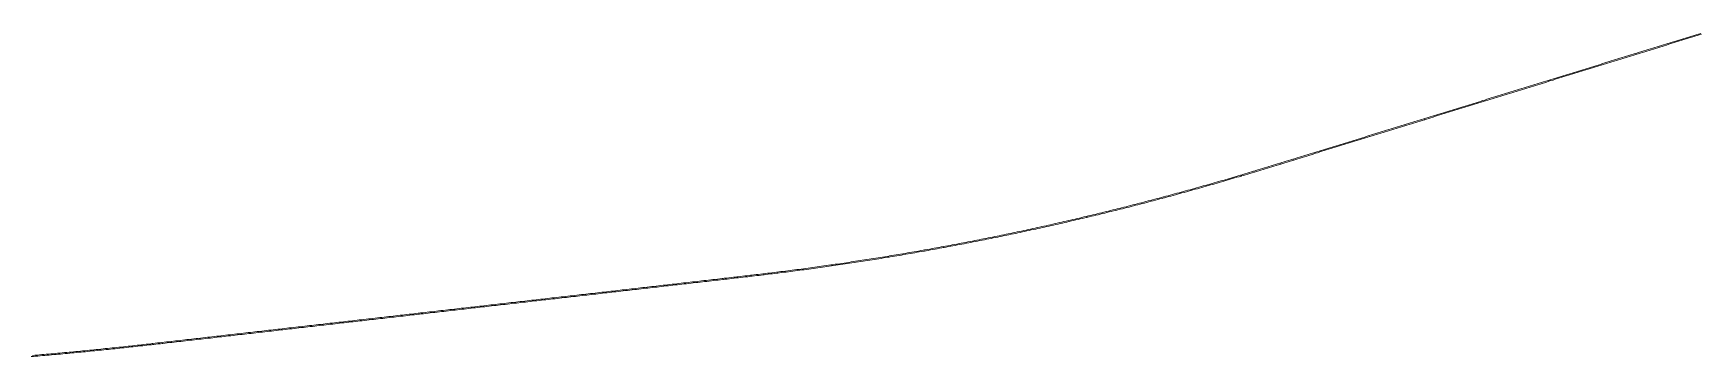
# Model space of a CAD drawing. Header units: metres. Extents: x 142705 to 201127, y 6511363 to 6533832.
# Drawn here: x 157310 to 164613, y 6515758 to 6517172 of the extents above; entities that cross this region are included whole.
import ezdxf

# ---------------------------------------------------------------- set-up
doc = ezdxf.new("R2010")
doc.units = ezdxf.units.M
doc.header["$MEASUREMENT"] = 0

msp = doc.modelspace()

# ---------------------------------------------------------------- linework, layer by layer
at = {"color": 7, "linetype": 'Continuous', "lineweight": 0}
for points in [[(164620.6, 6517167.9, 27.3), (164611.1, 6517165, 27.3), (164601.5, 6517162, 27.2), (164592, 6517159.1, 27.2), (164582.4, 6517156.1, 27.2), (164572.9, 6517153.2, 27.1), (164563.3, 6517150.2, 27.1), (164553.7, 6517147.3, 27), (164544.2, 6517144.4, 27), (164534.6, 6517141.4, 27), (164525.1, 6517138.5, 26.9), (164515.5, 6517135.5, 26.9), (164506, 6517132.6, 26.9), (164496.4, 6517129.6, 26.9), (164486.8, 6517126.7, 26.9), (164477.3, 6517123.8, 26.9), (164467.7, 6517120.8, 26.8), (164458.2, 6517117.9, 26.8), (164448.6, 6517114.9, 26.8), (164439.1, 6517112, 26.8), (164438.7, 6517111.9, 26.8), (164429.5, 6517109, 26.8), (164419.9, 6517106.1, 26.8), (164410.4, 6517103.1, 26.8), (164400.8, 6517100.2, 26.9), (164391.3, 6517097.3, 26.9), (164381.7, 6517094.3, 26.9), (164372.2, 6517091.4, 26.9), (164362.6, 6517088.4, 26.9), (164353, 6517085.5, 26.9), (164343.5, 6517082.5, 27), (164338.4, 6517081, 27), (164333.9, 6517079.6, 27), (164324.4, 6517076.7, 27), (164314.8, 6517073.7, 27.1), (164305.3, 6517070.8, 27.1), (164295.7, 6517067.8, 27.1), (164286.1, 6517064.9, 27.2), (164276.6, 6517061.9, 27.2), (164267, 6517059, 27.2), (164257.5, 6517056, 27.2), (164247.9, 6517053.1, 27.3), (164238.4, 6517050.2, 27.3), (164228.8, 6517047.2, 27.3), (164219.2, 6517044.3, 27.4), (164209.7, 6517041.3, 27.4), (164200.1, 6517038.4, 27.4), (164190.6, 6517035.4, 27.5), (164181, 6517032.5, 27.5), (164171.5, 6517029.6, 27.5), (164161.9, 6517026.6, 27.5), (164152.3, 6517023.7, 27.6), (164142.8, 6517020.7, 27.6), (164133.2, 6517017.8, 27.6), (164123.7, 6517014.8, 27.7), (164114.1, 6517011.9, 27.7), (164104.6, 6517009, 27.7), (164095, 6517006, 27.8), (164085.4, 6517003.1, 27.8), (164075.9, 6517000.1, 27.8), (164066.3, 6516997.2, 27.8), (164056.8, 6516994.2, 27.9), (164047.2, 6516991.3, 27.9), (164037.7, 6516988.3, 27.9), (164028.1, 6516985.4, 28), (164018.5, 6516982.5, 28), (164009, 6516979.5, 28), (163999.4, 6516976.6, 28.1), (163989.9, 6516973.6, 28.1), (163980.3, 6516970.7, 28.1), (163970.8, 6516967.7, 28.1), (163961.2, 6516964.8, 28.2), (163951.7, 6516961.9, 28.2), (163942.1, 6516958.9, 28.2), (163932.5, 6516956, 28.3), (163923, 6516953, 28.3), (163913.4, 6516950.1, 28.3), (163903.9, 6516947.1, 28.4), (163894.3, 6516944.2, 28.4), (163884.8, 6516941.2, 28.4), (163875.2, 6516938.3, 28.4), (163865.6, 6516935.4, 28.5), (163856.1, 6516932.4, 28.5), (163846.5, 6516929.5, 28.5), (163837, 6516926.5, 28.6), (163827.4, 6516923.6, 28.6), (163817.9, 6516920.6, 28.6), (163808.3, 6516917.7, 28.7), (163798.7, 6516914.8, 28.7), (163789.2, 6516911.8, 28.7), (163779.6, 6516908.9, 28.7), (163770.1, 6516905.9, 28.8), (163760.5, 6516903, 28.8), (163751, 6516900, 28.8), (163741.4, 6516897.1, 28.9), (163731.8, 6516894.2, 28.9), (163722.3, 6516891.2, 28.9), (163712.7, 6516888.3, 29), (163703.2, 6516885.3, 29), (163693.6, 6516882.4, 29), (163684.1, 6516879.4, 29), (163674.5, 6516876.5, 29.1), (163664.9, 6516873.5, 29.1), (163655.4, 6516870.6, 29.1), (163645.8, 6516867.7, 29.2), (163636.3, 6516864.7, 29.2), (163626.7, 6516861.8, 29.2), (163617.2, 6516858.8, 29.3), (163607.6, 6516855.9, 29.3), (163598, 6516852.9, 29.3), (163588.5, 6516850, 29.3), (163578.9, 6516847.1, 29.4), (163569.4, 6516844.1, 29.4), (163559.8, 6516841.2, 29.4), (163550.3, 6516838.2, 29.5), (163540.7, 6516835.3, 29.5), (163531.1, 6516832.3, 29.5), (163521.6, 6516829.4, 29.6), (163512, 6516826.4, 29.6), (163502.5, 6516823.5, 29.6), (163492.9, 6516820.6, 29.6), (163483.4, 6516817.6, 29.7), (163473.8, 6516814.7, 29.7), (163464.2, 6516811.7, 29.7), (163454.7, 6516808.8, 29.8), (163445.1, 6516805.8, 29.8), (163435.6, 6516802.9, 29.8), (163426, 6516800, 29.9), (163416.5, 6516797, 29.9), (163408, 6516794.4, 29.9), (163406.9, 6516794.1, 29.9), (163397.3, 6516791.1, 29.9), (163387.8, 6516788.2, 30), (163378.2, 6516785.2, 30), (163368.7, 6516782.3, 30.1), (163359.1, 6516779.4, 30.1), (163349.6, 6516776.4, 30.2), (163340, 6516773.5, 30.2), (163330.4, 6516770.5, 30.3), (163320.9, 6516767.6, 30.3), (163319.2, 6516767.1, 30.3), (163311.3, 6516764.6, 30.4), (163301.8, 6516761.7, 30.4), (163292.2, 6516758.7, 30.5), (163282.7, 6516755.8, 30.6), (163273.1, 6516752.9, 30.7), (163263.5, 6516749.9, 30.7), (163254, 6516747, 30.8), (163244.4, 6516744, 30.9), (163234.9, 6516741.1, 31), (163225.3, 6516738.1, 31.1), (163215.8, 6516735.2, 31.2), (163206.2, 6516732.3, 31.3), (163196.7, 6516729.3, 31.4), (163187.1, 6516726.4, 31.5), (163177.5, 6516723.4, 31.6), (163168, 6516720.5, 31.7), (163166.6, 6516720.1, 31.7), (163158.4, 6516717.5, 31.8), (163148.9, 6516714.6, 31.9), (163139.3, 6516711.6, 32), (163129.8, 6516708.7, 32.1), (163120.2, 6516705.8, 32.2), (163110.6, 6516702.8, 32.3), (163101.1, 6516699.9, 32.5), (163091.5, 6516696.9, 32.6), (163082, 6516694, 32.7), (163072.4, 6516691, 32.8), (163062.9, 6516688.1, 32.9), (163053.3, 6516685.2, 33), (163043.7, 6516682.2, 33.1), (163034.2, 6516679.3, 33.2), (163024.6, 6516676.3, 33.4), (163015.1, 6516673.4, 33.5), (163005.5, 6516670.4, 33.6), (162996, 6516667.5, 33.7), (162986.4, 6516664.6, 33.8), (162976.8, 6516661.6, 33.9), (162967.3, 6516658.7, 34), (162957.7, 6516655.7, 34.1), (162948.2, 6516652.8, 34.2), (162938.6, 6516649.8, 34.4), (162929.1, 6516646.9, 34.5), (162919.5, 6516643.9, 34.6), (162909.9, 6516641, 34.7), (162900.4, 6516638.1, 34.8), (162890.8, 6516635.1, 34.9), (162881.3, 6516632.2, 35), (162871.7, 6516629.2, 35.1), (162862.2, 6516626.3, 35.2), (162852.6, 6516623.3, 35.4), (162843, 6516620.4, 35.5), (162834.2, 6516617.7, 35.6), (162833.5, 6516617.5, 35.6), (162823.9, 6516614.5, 35.7), (162814.4, 6516611.6, 35.8), (162804.8, 6516608.6, 35.9), (162795.3, 6516605.7, 36), (162785.7, 6516602.7, 36.1), (162776.9, 6516600, 36.2), (162776.1, 6516599.8, 36.3), (162766.6, 6516596.9, 36.4), (162757, 6516593.9, 36.5), (162747.5, 6516591, 36.6), (162737.9, 6516588.1, 36.7), (162728.3, 6516585.1, 36.8), (162719.5, 6516582.5, 36.9), (162718.8, 6516582.2, 36.9), (162709.2, 6516579.3, 37), (162699.6, 6516576.4, 37.1), (162690.1, 6516573.5, 37.3), (162680.5, 6516570.6, 37.4), (162670.9, 6516567.7, 37.5), (162662.1, 6516565, 37.6), (162661.4, 6516564.8, 37.6), (162651.8, 6516561.9, 37.7), (162642.2, 6516559, 37.8), (162632.6, 6516556.1, 37.9), (162623.1, 6516553.3, 38), (162613.5, 6516550.4, 38.1), (162604.6, 6516547.8, 38.3), (162603.9, 6516547.5, 38.3), (162594.3, 6516544.7, 38.4), (162584.7, 6516541.9, 38.5), (162575.1, 6516539, 38.6), (162565.5, 6516536.2, 38.7), (162555.9, 6516533.4, 38.8), (162546.3, 6516530.6, 38.9), (162536.7, 6516527.8, 39), (162527.1, 6516525, 39.2), (162517.5, 6516522.2, 39.3), (162507.9, 6516519.4, 39.4), (162498.3, 6516516.7, 39.5), (162488.7, 6516513.9, 39.6), (162479.1, 6516511.1, 39.7), (162469.5, 6516508.4, 39.8), (162459.9, 6516505.6, 39.9), (162450.2, 6516502.9, 40), (162440.6, 6516500.2, 40.2), (162431, 6516497.5, 40.3), (162421.4, 6516494.8, 40.4), (162411.7, 6516492.1, 40.5), (162402.1, 6516489.4, 40.6), (162392.5, 6516486.7, 40.7), (162382.9, 6516484, 40.8), (162373.2, 6516481.3, 40.9), (162363.6, 6516478.7, 41), (162353.9, 6516476, 41.2), (162344.3, 6516473.4, 41.3), (162334.6, 6516470.7, 41.4), (162325, 6516468.1, 41.5), (162315.3, 6516465.5, 41.6), (162305.7, 6516462.9, 41.7), (162296, 6516460.2, 41.8), (162286.4, 6516457.6, 41.9), (162276.7, 6516455.1, 42), (162267.1, 6516452.5, 42.2), (162264.5, 6516451.8, 42.2), (162257.4, 6516449.9, 42.3), (162247.7, 6516447.3, 42.4), (162238.1, 6516444.8, 42.5), (162228.4, 6516442.2, 42.6), (162218.7, 6516439.7, 42.7), (162209.1, 6516437.1, 42.8), (162199.4, 6516434.6, 42.9), (162189.7, 6516432.1, 43), (162180, 6516429.5, 43), (162170.4, 6516427, 43.1), (162160.7, 6516424.5, 43.2), (162151, 6516422, 43.3), (162141.3, 6516419.6, 43.3), (162131.6, 6516417.1, 43.4), (162121.9, 6516414.6, 43.5), (162112.2, 6516412.1, 43.5), (162102.5, 6516409.7, 43.6), (162092.8, 6516407.2, 43.7), (162083.1, 6516404.8, 43.7), (162073.4, 6516402.4, 43.8), (162063.7, 6516400, 43.8), (162054, 6516397.5, 43.9), (162044.3, 6516395.1, 43.9), (162034.6, 6516392.7, 43.9), (162024.9, 6516390.3, 44), (162015.2, 6516388, 44), (162005.5, 6516385.6, 44), (161995.8, 6516383.2, 44), (161986.1, 6516380.9, 44.1), (161976.3, 6516378.5, 44.1), (161966.6, 6516376.2, 44.1), (161956.9, 6516373.8, 44.1), (161947.2, 6516371.5, 44.1), (161937.4, 6516369.2, 44.1), (161929.4, 6516367.3, 44.1), (161927.7, 6516366.8, 44.1), (161918, 6516364.5, 44.1), (161908.3, 6516362.2, 44.1), (161898.5, 6516360, 44.1), (161888.8, 6516357.7, 44.1), (161879, 6516355.4, 44.1), (161869.3, 6516353.1, 44.1), (161859.6, 6516350.9, 44), (161849.8, 6516348.6, 44), (161848.3, 6516348.3, 44), (161840.1, 6516346.4, 44), (161830.3, 6516344.1, 44), (161820.6, 6516341.9, 43.9), (161810.8, 6516339.7, 43.9), (161801.1, 6516337.5, 43.9), (161791.3, 6516335.3, 43.8), (161781.6, 6516333.1, 43.8), (161771.8, 6516330.9, 43.8), (161762.1, 6516328.7, 43.8), (161752.3, 6516326.5, 43.7), (161742.5, 6516324.4, 43.7), (161732.8, 6516322.2, 43.7), (161723, 6516320, 43.7), (161713.2, 6516317.9, 43.6), (161703.5, 6516315.8, 43.6), (161693.7, 6516313.6, 43.6), (161683.9, 6516311.5, 43.6), (161674.1, 6516309.4, 43.5), (161664.4, 6516307.3, 43.5), (161654.6, 6516305.2, 43.5), (161644.8, 6516303.1, 43.4), (161635, 6516301, 43.4), (161625.2, 6516299, 43.4), (161615.5, 6516296.9, 43.4), (161605.7, 6516294.9, 43.3), (161595.9, 6516292.8, 43.3), (161586.1, 6516290.8, 43.3), (161576.3, 6516288.7, 43.3), (161566.5, 6516286.7, 43.2), (161556.7, 6516284.7, 43.2), (161546.9, 6516282.7, 43.2), (161537.1, 6516280.7, 43.1), (161527.3, 6516278.7, 43.1), (161517.5, 6516276.7, 43.1), (161507.7, 6516274.7, 43.1), (161497.9, 6516272.7, 43), (161488.1, 6516270.8, 43), (161478.3, 6516268.8, 43), (161468.5, 6516266.9, 43), (161458.7, 6516264.9, 42.9), (161448.9, 6516263, 42.9), (161439.1, 6516261.1, 42.9), (161429.2, 6516259.2, 42.9), (161419.4, 6516257.3, 42.8), (161409.6, 6516255.4, 42.8), (161399.8, 6516253.5, 42.8), (161390, 6516251.6, 42.7), (161380.2, 6516249.7, 42.7), (161370.3, 6516247.8, 42.7), (161360.5, 6516246, 42.7), (161350.7, 6516244.1, 42.6), (161340.8, 6516242.3, 42.6), (161331, 6516240.4, 42.6), (161321.2, 6516238.6, 42.6), (161311.4, 6516236.8, 42.5), (161301.5, 6516235, 42.5), (161298.2, 6516234.4, 42.5), (161291.7, 6516233.2, 42.5), (161281.8, 6516231.4, 42.5), (161272, 6516229.6, 42.4), (161262.2, 6516227.8, 42.4), (161252.3, 6516226, 42.4), (161242.5, 6516224.3, 42.4), (161232.6, 6516222.5, 42.4), (161222.8, 6516220.8, 42.4), (161216.3, 6516219.6, 42.4), (161212.9, 6516219, 42.4), (161203.1, 6516217.3, 42.4), (161193.2, 6516215.5, 42.4), (161183.4, 6516213.8, 42.4), (161173.5, 6516212.1, 42.4), (161163.7, 6516210.4, 42.4), (161153.8, 6516208.7, 42.4), (161144, 6516207, 42.5), (161134.1, 6516205.4, 42.5), (161124.3, 6516203.7, 42.5), (161114.4, 6516202, 42.6), (161104.5, 6516200.4, 42.6), (161094.7, 6516198.7, 42.6), (161084.8, 6516197.1, 42.7), (161074.9, 6516195.4, 42.7), (161065.1, 6516193.8, 42.8), (161060.4, 6516193.1, 42.8), (161055.2, 6516192.2, 42.8), (161045.3, 6516190.6, 42.9), (161035.5, 6516189, 42.9), (161025.6, 6516187.4, 43), (161015.7, 6516185.8, 43), (161005.8, 6516184.2, 43.1), (160996, 6516182.7, 43.1), (160986.1, 6516181.1, 43.2), (160976.2, 6516179.5, 43.2), (160966.3, 6516178, 43.3), (160956.5, 6516176.5, 43.3), (160946.6, 6516174.9, 43.4), (160936.7, 6516173.4, 43.4), (160926.8, 6516171.9, 43.5), (160916.9, 6516170.4, 43.5), (160907, 6516168.9, 43.6), (160897.1, 6516167.4, 43.6), (160887.3, 6516165.9, 43.7), (160877.4, 6516164.5, 43.7), (160867.5, 6516163, 43.8), (160857.6, 6516161.5, 43.8), (160847.7, 6516160.1, 43.9), (160837.8, 6516158.6, 43.9), (160827.9, 6516157.2, 44), (160818, 6516155.8, 44), (160808.1, 6516154.4, 44.1), (160798.2, 6516152.9, 44.1), (160788.3, 6516151.5, 44.2), (160778.4, 6516150.1, 44.2), (160768.5, 6516148.8, 44.3), (160758.6, 6516147.4, 44.3), (160748.7, 6516146, 44.4), (160738.8, 6516144.6, 44.4), (160728.9, 6516143.3, 44.5), (160719, 6516141.9, 44.5), (160709, 6516140.6, 44.6), (160699.1, 6516139.3, 44.7), (160689.2, 6516137.9, 44.7), (160679.3, 6516136.6, 44.8), (160669.4, 6516135.3, 44.8), (160659.5, 6516134, 44.9), (160649.6, 6516132.7, 44.9), (160639.6, 6516131.4, 45), (160629.7, 6516130.2, 45), (160619.8, 6516128.9, 45.1), (160609.9, 6516127.6, 45.1), (160600, 6516126.4, 45.2), (160590, 6516125.1, 45.2), (160580.1, 6516123.9, 45.3), (160572.9, 6516123, 45.3), (160570.2, 6516122.7, 45.3), (160560.3, 6516121.5, 45.4), (160550.3, 6516120.2, 45.4), (160540.4, 6516119, 45.5), (160530.5, 6516117.8, 45.5), (160520.6, 6516116.6, 45.6), (160513.3, 6516115.8, 45.6), (160510.6, 6516115.5, 45.6), (160500.7, 6516114.3, 45.7), (160490.8, 6516113.1, 45.7), (160480.8, 6516111.9, 45.8), (160470.9, 6516110.8, 45.8), (160461, 6516109.6, 45.9), (160453.7, 6516108.8, 45.9), (160451, 6516108.4, 45.9), (160441.1, 6516107.3, 46), (160431.2, 6516106.1, 46), (160421.2, 6516105, 46.1), (160411.3, 6516103.9, 46.1), (160401.4, 6516102.7, 46.2), (160394.1, 6516101.9, 46.2), (160391.4, 6516101.6, 46.2), (160381.5, 6516100.4, 46.3), (160371.6, 6516099.3, 46.3), (160361.6, 6516098.2, 46.4), (160351.7, 6516097, 46.4), (160341.8, 6516095.9, 46.5), (160334.5, 6516095.1, 46.5), (160331.8, 6516094.8, 46.5), (160321.9, 6516093.6, 46.6), (160312, 6516092.5, 46.6), (160302, 6516091.4, 46.7), (160292.1, 6516090.2, 46.7), (160282.1, 6516089.1, 46.8), (160272.2, 6516088, 46.8), (160262.3, 6516086.9, 46.9), (160252.3, 6516085.7, 46.9), (160242.4, 6516084.6, 47), (160232.5, 6516083.5, 47), (160222.5, 6516082.3, 47.1), (160212.6, 6516081.2, 47.1), (160202.7, 6516080.1, 47.2), (160192.7, 6516078.9, 47.3), (160182.8, 6516077.8, 47.3), (160172.9, 6516076.7, 47.4), (160162.9, 6516075.5, 47.4), (160153, 6516074.4, 47.5), (160143, 6516073.3, 47.5), (160133.1, 6516072.1, 47.6), (160123.2, 6516071, 47.6), (160113.2, 6516069.9, 47.7), (160103.3, 6516068.7, 47.7), (160093.4, 6516067.6, 47.8), (160083.4, 6516066.5, 47.8), (160073.5, 6516065.4, 47.9), (160063.6, 6516064.2, 47.9), (160053.6, 6516063.1, 48), (160043.7, 6516062, 48), (160033.8, 6516060.8, 48.1), (160023.8, 6516059.7, 48.1), (160013.9, 6516058.6, 48.2), (160003.9, 6516057.4, 48.2), (159994, 6516056.3, 48.3), (159984.1, 6516055.2, 48.3), (159974.1, 6516054, 48.4), (159964.2, 6516052.9, 48.4), (159954.3, 6516051.8, 48.5), (159944.3, 6516050.6, 48.5), (159934.4, 6516049.5, 48.6), (159924.5, 6516048.4, 48.6), (159914.5, 6516047.2, 48.7), (159904.6, 6516046.1, 48.7), (159894.7, 6516045, 48.8), (159884.7, 6516043.9, 48.8), (159874.8, 6516042.7, 48.9), (159864.8, 6516041.6, 48.9), (159854.9, 6516040.5, 49), (159845, 6516039.3, 49), (159835, 6516038.2, 49.1), (159825.1, 6516037.1, 49.1), (159815.2, 6516035.9, 49.2), (159805.2, 6516034.8, 49.2), (159795.3, 6516033.7, 49.3), (159785.4, 6516032.5, 49.3), (159775.4, 6516031.4, 49.4), (159765.5, 6516030.3, 49.4), (159755.6, 6516029.1, 49.5), (159745.6, 6516028, 49.5), (159735.7, 6516026.9, 49.6), (159725.7, 6516025.7, 49.6), (159715.8, 6516024.6, 49.7), (159705.9, 6516023.5, 49.8), (159695.9, 6516022.4, 49.8), (159686, 6516021.2, 49.9), (159676.1, 6516020.1, 49.9), (159666.1, 6516019, 50), (159656.2, 6516017.8, 50), (159646.3, 6516016.7, 50.1), (159636.3, 6516015.6, 50.1), (159626.4, 6516014.4, 50.2), (159616.5, 6516013.3, 50.2), (159606.5, 6516012.2, 50.3), (159596.6, 6516011, 50.3), (159586.6, 6516009.9, 50.4), (159576.7, 6516008.8, 50.4), (159566.8, 6516007.6, 50.5), (159556.8, 6516006.5, 50.5), (159546.9, 6516005.4, 50.6), (159537, 6516004.2, 50.6), (159527, 6516003.1, 50.7), (159517.1, 6516002, 50.7), (159507.2, 6516000.9, 50.8), (159497.2, 6515999.7, 50.8), (159487.3, 6515998.6, 50.9), (159477.4, 6515997.5, 50.9), (159467.4, 6515996.3, 51), (159457.5, 6515995.2, 51), (159447.5, 6515994.1, 51.1), (159437.6, 6515992.9, 51.1), (159427.7, 6515991.8, 51.2), (159417.7, 6515990.7, 51.2), (159407.8, 6515989.5, 51.3), (159397.9, 6515988.4, 51.3), (159387.9, 6515987.3, 51.4), (159378, 6515986.1, 51.4), (159368.1, 6515985, 51.5), (159358.1, 6515983.9, 51.5), (159348.2, 6515982.7, 51.6), (159338.3, 6515981.6, 51.6), (159328.3, 6515980.5, 51.7), (159318.4, 6515979.4, 51.7), (159308.4, 6515978.2, 51.8), (159298.5, 6515977.1, 51.8), (159288.6, 6515976, 51.9), (159278.6, 6515974.8, 51.9), (159268.7, 6515973.7, 52), (159258.8, 6515972.6, 52), (159248.8, 6515971.4, 52.1), (159238.9, 6515970.3, 52.1), (159229, 6515969.2, 52.2), (159219, 6515968, 52.2), (159209.1, 6515966.9, 52.3), (159199.2, 6515965.8, 52.4), (159189.2, 6515964.6, 52.4), (159179.3, 6515963.5, 52.5), (159169.3, 6515962.4, 52.5), (159159.6, 6515961.3, 52.6), (159159.4, 6515961.2, 52.6), (159149.5, 6515960.1, 52.6), (159139.5, 6515959, 52.7), (159129.6, 6515957.8, 52.7), (159119.7, 6515956.7, 52.7), (159109.7, 6515955.6, 52.8), (159099.8, 6515954.5, 52.8), (159089.9, 6515953.3, 52.8), (159079.9, 6515952.2, 52.9), (159070, 6515951.1, 52.9), (159060, 6515949.9, 52.9), (159050.1, 6515948.8, 52.9), (159040.2, 6515947.7, 52.9), (159030.2, 6515946.5, 52.9), (159020.3, 6515945.4, 53), (159010.4, 6515944.3, 53), (159002.5, 6515943.4, 53), (159000.4, 6515943.1, 53), (158990.5, 6515942, 53), (158980.6, 6515940.9, 52.9), (158970.6, 6515939.7, 52.9), (158960.7, 6515938.6, 52.9), (158950.8, 6515937.5, 52.9), (158940.8, 6515936.3, 52.9), (158930.9, 6515935.2, 52.9), (158920.9, 6515934.1, 52.8), (158911, 6515933, 52.8), (158901.1, 6515931.8, 52.8), (158891.1, 6515930.7, 52.8), (158881.2, 6515929.6, 52.7), (158871.3, 6515928.4, 52.7), (158861.3, 6515927.3, 52.6), (158851.4, 6515926.2, 52.6), (158841.5, 6515925, 52.5), (158831.5, 6515923.9, 52.5), (158821.6, 6515922.8, 52.4), (158811.7, 6515921.6, 52.4), (158801.7, 6515920.5, 52.3), (158791.8, 6515919.4, 52.2), (158781.8, 6515918.2, 52.2), (158771.9, 6515917.1, 52.1), (158762, 6515916, 52), (158752, 6515914.8, 51.9), (158742.1, 6515913.7, 51.8), (158732.2, 6515912.6, 51.8), (158722.2, 6515911.5, 51.7), (158712.3, 6515910.3, 51.6), (158702.4, 6515909.2, 51.5), (158692.4, 6515908.1, 51.4), (158682.5, 6515906.9, 51.3), (158672.6, 6515905.8, 51.2), (158669.9, 6515905.5, 51.1), (158662.6, 6515904.7, 51.1), (158652.7, 6515903.5, 51), (158642.7, 6515902.4, 50.9), (158632.8, 6515901.3, 50.7), (158622.9, 6515900.1, 50.6), (158612.9, 6515899, 50.5), (158603, 6515897.9, 50.4), (158593.1, 6515896.7, 50.3), (158583.1, 6515895.6, 50.2), (158573.2, 6515894.5, 50.1), (158563.3, 6515893.3, 50), (158553.3, 6515892.2, 49.9), (158543.4, 6515891.1, 49.8), (158533.5, 6515890, 49.7), (158523.5, 6515888.8, 49.6), (158513.6, 6515887.7, 49.5), (158503.6, 6515886.6, 49.3), (158493.7, 6515885.4, 49.2), (158483.8, 6515884.3, 49.1), (158473.8, 6515883.2, 49), (158463.9, 6515882, 48.9), (158454, 6515880.9, 48.8), (158444, 6515879.8, 48.7), (158434.1, 6515878.6, 48.6), (158424.2, 6515877.5, 48.5), (158414.2, 6515876.4, 48.4), (158404.3, 6515875.2, 48.3), (158394.4, 6515874.1, 48.2), (158384.4, 6515873, 48), (158374.5, 6515871.8, 47.9), (158364.5, 6515870.7, 47.8), (158354.6, 6515869.6, 47.7), (158344.7, 6515868.5, 47.6), (158334.7, 6515867.3, 47.5), (158324.8, 6515866.2, 47.4), (158314.9, 6515865.1, 47.3), (158304.9, 6515863.9, 47.2), (158295, 6515862.8, 47.1), (158285.1, 6515861.7, 47), (158275.1, 6515860.5, 46.9), (158265.2, 6515859.4, 46.8), (158255.3, 6515858.3, 46.6), (158245.3, 6515857.1, 46.5), (158235.4, 6515856, 46.4), (158225.4, 6515854.9, 46.3), (158215.5, 6515853.7, 46.2), (158205.6, 6515852.6, 46.1), (158195.6, 6515851.5, 46), (158185.7, 6515850.3, 45.9), (158175.8, 6515849.2, 45.8), (158165.8, 6515848.1, 45.7), (158155.9, 6515846.9, 45.6), (158146, 6515845.8, 45.5), (158136, 6515844.7, 45.3), (158126.1, 6515843.6, 45.2), (158116.2, 6515842.4, 45.1), (158106.2, 6515841.3, 45), (158096.3, 6515840.2, 44.9), (158086.3, 6515839, 44.8), (158076.4, 6515837.9, 44.7), (158066.5, 6515836.8, 44.6), (158056.5, 6515835.6, 44.5), (158046.6, 6515834.5, 44.4), (158036.7, 6515833.4, 44.3), (158026.7, 6515832.2, 44.2), (158016.8, 6515831.1, 44.1), (158006.9, 6515830, 43.9), (157996.9, 6515828.8, 43.8), (157987, 6515827.7, 43.7), (157977.1, 6515826.6, 43.6), (157967.1, 6515825.4, 43.5), (157957.2, 6515824.3, 43.4), (157947.2, 6515823.2, 43.3), (157937.3, 6515822.1, 43.2), (157927.4, 6515820.9, 43.1), (157917.4, 6515819.8, 43), (157916.5, 6515819.7, 43), (157907.5, 6515818.7, 42.9), (157897.6, 6515817.5, 42.8), (157887.6, 6515816.4, 42.6), (157877.7, 6515815.3, 42.5), (157874.3, 6515814.9, 42.5), (157867.8, 6515814.1, 42.4), (157857.8, 6515813, 42.3), (157847.9, 6515811.9, 42.2), (157837.9, 6515810.8, 42.1), (157832, 6515810.1, 42), (157828, 6515809.6, 42), (157818.1, 6515808.5, 41.9), (157808.1, 6515807.4, 41.8), (157798.2, 6515806.3, 41.7), (157789.8, 6515805.4, 41.6), (157788.3, 6515805.2, 41.6), (157778.3, 6515804.1, 41.5), (157768.4, 6515803, 41.4), (157758.4, 6515801.9, 41.2), (157748.5, 6515800.8, 41.1), (157747.6, 6515800.7, 41.1), (157738.6, 6515799.7, 41), (157728.6, 6515798.7, 40.9), (157718.7, 6515797.6, 40.8), (157708.7, 6515796.5, 40.7), (157698.8, 6515795.5, 40.6), (157688.8, 6515794.4, 40.5), (157678.9, 6515793.4, 40.4), (157669, 6515792.3, 40.3), (157663, 6515791.7, 40.2), (157659, 6515791.3, 40.2), (157649.1, 6515790.2, 40.1), (157639.1, 6515789.2, 40), (157629.2, 6515788.2, 39.9), (157619.2, 6515787.2, 39.8), (157609.3, 6515786.2, 39.7), (157599.3, 6515785.2, 39.6), (157589.4, 6515784.2, 39.5), (157579.4, 6515783.2, 39.4), (157569.5, 6515782.2, 39.3), (157559.5, 6515781.2, 39.3), (157549.6, 6515780.2, 39.2), (157539.6, 6515779.2, 39.1), (157529.7, 6515778.3, 39), (157519.7, 6515777.3, 39), (157509.8, 6515776.4, 38.9), (157499.8, 6515775.4, 38.9), (157489.8, 6515774.5, 38.8), (157479.9, 6515773.5, 38.8), (157469.9, 6515772.6, 38.7), (157460, 6515771.7, 38.7), (157450, 6515770.7, 38.6), (157440.1, 6515769.8, 38.6), (157430.1, 6515768.9, 38.6), (157420.1, 6515768, 38.5), (157410.2, 6515767.1, 38.5), (157400.2, 6515766.2, 38.5), (157390.3, 6515765.3, 38.5), (157380.3, 6515764.4, 38.4), (157370.3, 6515763.6, 38.4), (157360.4, 6515762.7, 38.4), (157350.4, 6515761.8, 38.4), (157340.4, 6515761, 38.4), (157330.5, 6515760.1, 38.4), (157329.7, 6515760, 38.4), (157320.5, 6515759.3, 38.4), (157310.6, 6515758.4, 38.4), (157300.6, 6515757.6, 38.4)], [(164617.5, 6517171.6, 27.3), (164607.9, 6517168.7, 27.3), (164598.3, 6517165.7, 27.2), (164588.8, 6517162.8, 27.2), (164579.2, 6517159.9, 27.1), (164569.7, 6517156.9, 27.1), (164560.1, 6517154, 27.1), (164550.6, 6517151, 27), (164541, 6517148.1, 27), (164531.4, 6517145.1, 27), (164521.9, 6517142.2, 26.9), (164512.3, 6517139.3, 26.9), (164502.8, 6517136.3, 26.9), (164493.2, 6517133.4, 26.9), (164483.7, 6517130.4, 26.9), (164474.1, 6517127.5, 26.9), (164464.5, 6517124.5, 26.8), (164455, 6517121.6, 26.8), (164445.4, 6517118.7, 26.8), (164437.4, 6517116.2, 26.8), (164435.9, 6517115.7, 26.8), (164426.3, 6517112.8, 26.8), (164416.8, 6517109.8, 26.8), (164407.2, 6517106.9, 26.8), (164397.6, 6517103.9, 26.9), (164388.1, 6517101, 26.9), (164378.5, 6517098, 26.9), (164369, 6517095.1, 26.9), (164359.4, 6517092.2, 26.9), (164349.9, 6517089.2, 27), (164340.3, 6517086.3, 27), (164337.1, 6517085.3, 27), (164330.8, 6517083.3, 27), (164321.2, 6517080.4, 27), (164311.6, 6517077.4, 27.1), (164302.1, 6517074.5, 27.1), (164292.5, 6517071.6, 27.1), (164283, 6517068.6, 27.2), (164273.4, 6517065.7, 27.2), (164263.9, 6517062.7, 27.2), (164254.3, 6517059.8, 27.2), (164244.7, 6517056.8, 27.3), (164235.2, 6517053.9, 27.3), (164225.6, 6517050.9, 27.3), (164216.1, 6517048, 27.4), (164206.5, 6517045.1, 27.4), (164197, 6517042.1, 27.4), (164187.4, 6517039.2, 27.5), (164177.8, 6517036.2, 27.5), (164168.3, 6517033.3, 27.5), (164158.7, 6517030.3, 27.5), (164149.2, 6517027.4, 27.6), (164139.6, 6517024.5, 27.6), (164130.1, 6517021.5, 27.6), (164120.5, 6517018.6, 27.7), (164110.9, 6517015.6, 27.7), (164101.4, 6517012.7, 27.7), (164091.8, 6517009.7, 27.8), (164082.3, 6517006.8, 27.8), (164072.7, 6517003.9, 27.8), (164063.2, 6517000.9, 27.8), (164053.6, 6516998, 27.9), (164044, 6516995, 27.9), (164034.5, 6516992.1, 27.9), (164024.9, 6516989.1, 28), (164015.4, 6516986.2, 28), (164005.8, 6516983.2, 28), (163996.3, 6516980.3, 28.1), (163986.7, 6516977.4, 28.1), (163977.1, 6516974.4, 28.1), (163967.6, 6516971.5, 28.1), (163958, 6516968.5, 28.2), (163948.5, 6516965.6, 28.2), (163938.9, 6516962.6, 28.2), (163929.4, 6516959.7, 28.3), (163919.8, 6516956.8, 28.3), (163910.2, 6516953.8, 28.3), (163900.7, 6516950.9, 28.4), (163891.1, 6516947.9, 28.4), (163881.6, 6516945, 28.4), (163872, 6516942, 28.4), (163862.5, 6516939.1, 28.5), (163852.9, 6516936.1, 28.5), (163843.3, 6516933.2, 28.5), (163833.8, 6516930.3, 28.6), (163824.2, 6516927.3, 28.6), (163814.7, 6516924.4, 28.6), (163805.1, 6516921.4, 28.7), (163795.6, 6516918.5, 28.7), (163786, 6516915.5, 28.7), (163776.4, 6516912.6, 28.7), (163766.9, 6516909.7, 28.8), (163757.3, 6516906.7, 28.8), (163747.8, 6516903.8, 28.8), (163738.2, 6516900.8, 28.9), (163728.7, 6516897.9, 28.9), (163719.1, 6516894.9, 28.9), (163709.5, 6516892, 29), (163700, 6516889.1, 29), (163690.4, 6516886.1, 29), (163680.9, 6516883.2, 29), (163671.3, 6516880.2, 29.1), (163661.8, 6516877.3, 29.1), (163652.2, 6516874.3, 29.1), (163642.7, 6516871.4, 29.2), (163633.1, 6516868.4, 29.2), (163623.5, 6516865.5, 29.2), (163614, 6516862.6, 29.3), (163604.4, 6516859.6, 29.3), (163594.9, 6516856.7, 29.3), (163585.3, 6516853.7, 29.3), (163575.8, 6516850.8, 29.4), (163566.2, 6516847.8, 29.4), (163556.6, 6516844.9, 29.4), (163547.1, 6516842, 29.5), (163537.5, 6516839, 29.5), (163528, 6516836.1, 29.5), (163518.4, 6516833.1, 29.6), (163508.9, 6516830.2, 29.6), (163499.3, 6516827.2, 29.6), (163489.7, 6516824.3, 29.6), (163480.2, 6516821.3, 29.7), (163470.6, 6516818.4, 29.7), (163461.1, 6516815.5, 29.7), (163451.5, 6516812.5, 29.8), (163442, 6516809.6, 29.8), (163432.4, 6516806.6, 29.8), (163422.8, 6516803.7, 29.9), (163413.3, 6516800.7, 29.9), (163406.8, 6516798.7, 29.9), (163403.7, 6516797.8, 29.9), (163394.2, 6516794.9, 30), (163384.6, 6516791.9, 30), (163375.1, 6516789, 30), (163365.5, 6516786, 30.1), (163355.9, 6516783.1, 30.1), (163346.4, 6516780.1, 30.2), (163336.8, 6516777.2, 30.2), (163327.3, 6516774.3, 30.3), (163317.9, 6516771.4, 30.3), (163317.7, 6516771.3, 30.3), (163308.2, 6516768.4, 30.4), (163298.6, 6516765.4, 30.5), (163289, 6516762.5, 30.5), (163279.5, 6516759.5, 30.6), (163269.9, 6516756.6, 30.7), (163260.4, 6516753.6, 30.7), (163250.8, 6516750.7, 30.8), (163241.3, 6516747.8, 30.9), (163231.7, 6516744.8, 31), (163222.1, 6516741.9, 31.1), (163212.6, 6516738.9, 31.2), (163203, 6516736, 31.3), (163193.5, 6516733, 31.4), (163183.9, 6516730.1, 31.5), (163174.4, 6516727.2, 31.6), (163165.2, 6516724.3, 31.7), (163164.8, 6516724.2, 31.7), (163155.2, 6516721.3, 31.8), (163145.7, 6516718.3, 31.9), (163136.1, 6516715.4, 32), (163126.6, 6516712.4, 32.1), (163117, 6516709.5, 32.3), (163107.5, 6516706.5, 32.4), (163097.9, 6516703.6, 32.5), (163088.3, 6516700.7, 32.6), (163078.8, 6516697.7, 32.7), (163069.2, 6516694.8, 32.8), (163059.7, 6516691.8, 32.9), (163050.1, 6516688.9, 33), (163040.6, 6516685.9, 33.2), (163031, 6516683, 33.3), (163021.4, 6516680.1, 33.4), (163011.9, 6516677.1, 33.5), (163002.3, 6516674.2, 33.6), (162992.8, 6516671.2, 33.7), (162983.2, 6516668.3, 33.8), (162973.7, 6516665.3, 33.9), (162964.1, 6516662.4, 34), (162954.6, 6516659.5, 34.2), (162945, 6516656.5, 34.3), (162935.4, 6516653.6, 34.4), (162925.9, 6516650.6, 34.5), (162916.3, 6516647.7, 34.6), (162906.8, 6516644.7, 34.7), (162897.2, 6516641.8, 34.8), (162887.7, 6516638.8, 34.9), (162878.1, 6516635.9, 35), (162868.5, 6516633, 35.2), (162859, 6516630, 35.3), (162849.4, 6516627.1, 35.4), (162839.9, 6516624.1, 35.5), (162832.9, 6516622, 35.6), (162830.3, 6516621.2, 35.6), (162820.8, 6516618.2, 35.7), (162811.2, 6516615.3, 35.8), (162801.6, 6516612.4, 35.9), (162792.1, 6516609.4, 36.1), (162782.5, 6516606.5, 36.2), (162775.6, 6516604.3, 36.2), (162773, 6516603.5, 36.3), (162763.4, 6516600.6, 36.4), (162753.8, 6516597.7, 36.5), (162744.3, 6516594.7, 36.6), (162734.7, 6516591.8, 36.7), (162725.2, 6516588.9, 36.8), (162718.2, 6516586.8, 36.9), (162715.6, 6516586, 36.9), (162706, 6516583, 37.1), (162696.5, 6516580.1, 37.2), (162686.9, 6516577.2, 37.3), (162677.3, 6516574.3, 37.4), (162667.8, 6516571.4, 37.5), (162660.8, 6516569.3, 37.6), (162658.2, 6516568.5, 37.6), (162648.6, 6516565.6, 37.7), (162639, 6516562.8, 37.8), (162629.5, 6516559.9, 37.9), (162619.9, 6516557, 38.1), (162610.3, 6516554.2, 38.2), (162603.3, 6516552.1, 38.3), (162600.7, 6516551.3, 38.3), (162591.1, 6516548.5, 38.4), (162581.5, 6516545.6, 38.5), (162571.9, 6516542.8, 38.6), (162562.4, 6516540, 38.7), (162552.8, 6516537.1, 38.8), (162543.2, 6516534.3, 39), (162533.6, 6516531.5, 39.1), (162524, 6516528.7, 39.2), (162514.4, 6516526, 39.3), (162504.7, 6516523.2, 39.4), (162495.1, 6516520.4, 39.5), (162485.5, 6516517.7, 39.6), (162475.9, 6516514.9, 39.7), (162466.3, 6516512.2, 39.8), (162456.7, 6516509.4, 40), (162447.1, 6516506.7, 40.1), (162437.4, 6516504, 40.2), (162427.8, 6516501.2, 40.3), (162418.2, 6516498.5, 40.4), (162408.6, 6516495.8, 40.5), (162398.9, 6516493.1, 40.6), (162389.3, 6516490.5, 40.7), (162379.7, 6516487.8, 40.8), (162370, 6516485.1, 41), (162360.4, 6516482.5, 41.1), (162350.7, 6516479.8, 41.2), (162341.1, 6516477.2, 41.3), (162331.4, 6516474.5, 41.4), (162321.8, 6516471.9, 41.5), (162312.2, 6516469.3, 41.6), (162302.5, 6516466.7, 41.7), (162292.8, 6516464, 41.9), (162283.2, 6516461.4, 42), (162273.5, 6516458.9, 42.1), (162263.9, 6516456.3, 42.2), (162263.5, 6516456.2, 42.2), (162254.2, 6516453.7, 42.3), (162244.5, 6516451.1, 42.4), (162234.9, 6516448.6, 42.5), (162225.2, 6516446, 42.6), (162215.5, 6516443.5, 42.7), (162205.9, 6516440.9, 42.8), (162196.2, 6516438.4, 42.9), (162186.5, 6516435.9, 43), (162176.8, 6516433.4, 43.1), (162167.2, 6516430.9, 43.1), (162157.5, 6516428.4, 43.2), (162147.8, 6516425.9, 43.3), (162138.1, 6516423.4, 43.4), (162128.4, 6516420.9, 43.4), (162118.7, 6516418.4, 43.5), (162109, 6516416, 43.6), (162099.3, 6516413.5, 43.6), (162089.6, 6516411.1, 43.7), (162079.9, 6516408.6, 43.7), (162070.2, 6516406.2, 43.8), (162060.5, 6516403.8, 43.8), (162050.8, 6516401.4, 43.9), (162041.1, 6516399, 43.9), (162031.4, 6516396.6, 43.9), (162021.7, 6516394.2, 44), (162012, 6516391.8, 44), (162002.3, 6516389.4, 44), (161992.6, 6516387.1, 44), (161982.8, 6516384.7, 44.1), (161973.1, 6516382.4, 44.1), (161963.4, 6516380, 44.1), (161953.7, 6516377.7, 44.1), (161944, 6516375.3, 44.1), (161934.2, 6516373, 44.1), (161928.3, 6516371.6, 44.1), (161924.5, 6516370.7, 44.1), (161914.8, 6516368.4, 44.1), (161905, 6516366.1, 44.1), (161895.3, 6516363.8, 44.1), (161885.6, 6516361.5, 44.1), (161875.8, 6516359.3, 44.1), (161866.1, 6516357, 44.1), (161856.3, 6516354.7, 44), (161847.2, 6516352.6, 44), (161846.6, 6516352.5, 44), (161836.9, 6516350.2, 44), (161827.1, 6516348, 43.9), (161817.4, 6516345.8, 43.9), (161807.6, 6516343.6, 43.9), (161797.9, 6516341.4, 43.9), (161788.1, 6516339.2, 43.8), (161778.3, 6516337, 43.8), (161768.6, 6516334.8, 43.8), (161758.8, 6516332.6, 43.8), (161749.1, 6516330.4, 43.7), (161739.3, 6516328.3, 43.7), (161729.5, 6516326.1, 43.7), (161719.8, 6516323.9, 43.7), (161710, 6516321.8, 43.6), (161700.2, 6516319.7, 43.6), (161690.5, 6516317.5, 43.6), (161680.7, 6516315.4, 43.5), (161670.9, 6516313.3, 43.5), (161661.1, 6516311.2, 43.5), (161651.4, 6516309.1, 43.5), (161641.6, 6516307, 43.4), (161631.8, 6516305, 43.4), (161622, 6516302.9, 43.4), (161612.2, 6516300.8, 43.4), (161602.4, 6516298.8, 43.3), (161592.7, 6516296.7, 43.3), (161582.9, 6516294.7, 43.3), (161573.1, 6516292.7, 43.3), (161563.3, 6516290.6, 43.2), (161553.5, 6516288.6, 43.2), (161543.7, 6516286.6, 43.2), (161533.9, 6516284.6, 43.1), (161524.1, 6516282.6, 43.1), (161514.3, 6516280.6, 43.1), (161504.5, 6516278.7, 43.1), (161494.7, 6516276.7, 43), (161484.9, 6516274.7, 43), (161475.1, 6516272.8, 43), (161465.3, 6516270.8, 43), (161455.5, 6516268.9, 42.9), (161445.6, 6516267, 42.9), (161435.8, 6516265, 42.9), (161426, 6516263.1, 42.8), (161416.2, 6516261.2, 42.8), (161406.4, 6516259.3, 42.8), (161396.6, 6516257.4, 42.8), (161386.7, 6516255.5, 42.7), (161376.9, 6516253.7, 42.7), (161367.1, 6516251.8, 42.7), (161357.3, 6516249.9, 42.7), (161347.4, 6516248.1, 42.6), (161337.6, 6516246.3, 42.6), (161327.8, 6516244.4, 42.6), (161317.9, 6516242.6, 42.6), (161308.1, 6516240.8, 42.5), (161298.3, 6516239, 42.5), (161297.5, 6516238.8, 42.5), (161288.4, 6516237.2, 42.5), (161278.6, 6516235.4, 42.5), (161268.8, 6516233.6, 42.4), (161258.9, 6516231.8, 42.4), (161249.1, 6516230, 42.4), (161239.2, 6516228.3, 42.4), (161229.4, 6516226.5, 42.4), (161219.6, 6516224.7, 42.4), (161215.5, 6516224, 42.4), (161209.7, 6516223, 42.4), (161199.9, 6516221.3, 42.4), (161190, 6516219.6, 42.4), (161180.2, 6516217.8, 42.4), (161170.3, 6516216.1, 42.4), (161160.4, 6516214.4, 42.4), (161150.6, 6516212.7, 42.5), (161140.7, 6516211, 42.5), (161130.9, 6516209.4, 42.5), (161121, 6516207.7, 42.5), (161111.2, 6516206, 42.6), (161101.3, 6516204.4, 42.6), (161091.4, 6516202.7, 42.6), (161081.6, 6516201.1, 42.7), (161071.7, 6516199.5, 42.7), (161061.8, 6516197.8, 42.8), (161059.6, 6516197.5, 42.8), (161052, 6516196.2, 42.8), (161042.1, 6516194.6, 42.9), (161032.2, 6516193, 42.9), (161022.4, 6516191.4, 43), (161012.5, 6516189.8, 43), (161002.6, 6516188.3, 43.1), (160992.7, 6516186.7, 43.1), (160982.8, 6516185.1, 43.2), (160973, 6516183.6, 43.2), (160963.1, 6516182.1, 43.3), (160953.2, 6516180.5, 43.3), (160943.3, 6516179, 43.4), (160933.4, 6516177.5, 43.4), (160923.6, 6516176, 43.5), (160913.7, 6516174.5, 43.5), (160903.8, 6516173, 43.6), (160893.9, 6516171.5, 43.6), (160884, 6516170, 43.7), (160874.1, 6516168.5, 43.7), (160864.2, 6516167.1, 43.8), (160854.3, 6516165.6, 43.8), (160844.4, 6516164.1, 43.9), (160834.5, 6516162.7, 43.9), (160824.6, 6516161.3, 44), (160814.7, 6516159.8, 44.1), (160804.8, 6516158.4, 44.1), (160794.9, 6516157, 44.2), (160785, 6516155.6, 44.2), (160775.1, 6516154.2, 44.3), (160765.2, 6516152.8, 44.3), (160755.3, 6516151.5, 44.4), (160745.4, 6516150.1, 44.4), (160735.5, 6516148.7, 44.5), (160725.6, 6516147.4, 44.5), (160715.7, 6516146, 44.6), (160705.8, 6516144.7, 44.6), (160695.9, 6516143.4, 44.7), (160686, 6516142, 44.7), (160676.1, 6516140.7, 44.8), (160666.1, 6516139.4, 44.8), (160656.2, 6516138.1, 44.9), (160646.3, 6516136.8, 44.9), (160636.4, 6516135.6, 45), (160626.5, 6516134.3, 45), (160616.6, 6516133, 45.1), (160606.6, 6516131.8, 45.1), (160596.7, 6516130.5, 45.2), (160586.8, 6516129.3, 45.2), (160576.9, 6516128, 45.3), (160572.4, 6516127.5, 45.3), (160566.9, 6516126.8, 45.3), (160557, 6516125.6, 45.4), (160547.1, 6516124.4, 45.4), (160537.2, 6516123.2, 45.5), (160527.2, 6516122, 45.5), (160517.3, 6516120.8, 45.6), (160512.8, 6516120.2, 45.6), (160507.4, 6516119.6, 45.6), (160497.4, 6516118.4, 45.7), (160487.5, 6516117.2, 45.7), (160477.6, 6516116.1, 45.8), (160467.6, 6516114.9, 45.8), (160457.7, 6516113.8, 45.9), (160453.2, 6516113.2, 45.9), (160447.8, 6516112.6, 45.9), (160437.8, 6516111.4, 46), (160427.9, 6516110.3, 46), (160418, 6516109.2, 46.1), (160408, 6516108, 46.1), (160398.1, 6516106.9, 46.2), (160393.6, 6516106.4, 46.2), (160388.2, 6516105.7, 46.2), (160378.2, 6516104.6, 46.3), (160368.3, 6516103.5, 46.3), (160358.4, 6516102.3, 46.4), (160348.4, 6516101.2, 46.4), (160338.5, 6516100.1, 46.5), (160334, 6516099.6, 46.5), (160328.6, 6516098.9, 46.6), (160318.6, 6516097.8, 46.6), (160308.7, 6516096.7, 46.7), (160298.8, 6516095.5, 46.7), (160288.8, 6516094.4, 46.8), (160278.9, 6516093.3, 46.8), (160268.9, 6516092.1, 46.9), (160259, 6516091, 46.9), (160249.1, 6516089.9, 47), (160239.1, 6516088.7, 47), (160229.2, 6516087.6, 47.1), (160219.3, 6516086.5, 47.1), (160209.3, 6516085.4, 47.2), (160199.4, 6516084.2, 47.2), (160189.5, 6516083.1, 47.3), (160179.5, 6516082, 47.3), (160169.6, 6516080.8, 47.4), (160159.7, 6516079.7, 47.4), (160149.7, 6516078.6, 47.5), (160139.8, 6516077.4, 47.5), (160129.8, 6516076.3, 47.6), (160119.9, 6516075.2, 47.6), (160110, 6516074, 47.7), (160100, 6516072.9, 47.7), (160090.1, 6516071.8, 47.8), (160080.2, 6516070.6, 47.8), (160070.2, 6516069.5, 47.9), (160060.3, 6516068.4, 47.9), (160050.4, 6516067.2, 48), (160040.4, 6516066.1, 48), (160030.5, 6516065, 48.1), (160020.6, 6516063.9, 48.1), (160010.6, 6516062.7, 48.2), (160000.7, 6516061.6, 48.2), (159990.7, 6516060.5, 48.3), (159980.8, 6516059.3, 48.3), (159970.9, 6516058.2, 48.4), (159960.9, 6516057.1, 48.4), (159951, 6516055.9, 48.5), (159941.1, 6516054.8, 48.5), (159931.1, 6516053.7, 48.6), (159921.2, 6516052.5, 48.6), (159911.3, 6516051.4, 48.7), (159901.3, 6516050.3, 48.7), (159891.4, 6516049.1, 48.8), (159881.5, 6516048, 48.8), (159871.5, 6516046.9, 48.9), (159861.6, 6516045.7, 48.9), (159851.6, 6516044.6, 49), (159841.7, 6516043.5, 49), (159831.8, 6516042.4, 49.1), (159821.8, 6516041.2, 49.2), (159811.9, 6516040.1, 49.2), (159802, 6516039, 49.3), (159792, 6516037.8, 49.3), (159782.1, 6516036.7, 49.4), (159772.2, 6516035.6, 49.4), (159762.2, 6516034.4, 49.5), (159752.3, 6516033.3, 49.5), (159742.4, 6516032.2, 49.6), (159732.4, 6516031, 49.6), (159722.5, 6516029.9, 49.7), (159712.5, 6516028.8, 49.7), (159702.6, 6516027.6, 49.8), (159692.7, 6516026.5, 49.8), (159682.7, 6516025.4, 49.9), (159672.8, 6516024.2, 49.9), (159662.9, 6516023.1, 50), (159652.9, 6516022, 50), (159643, 6516020.9, 50.1), (159633.1, 6516019.7, 50.1), (159623.1, 6516018.6, 50.2), (159613.2, 6516017.5, 50.2), (159603.3, 6516016.3, 50.3), (159593.3, 6516015.2, 50.3), (159583.4, 6516014.1, 50.4), (159573.4, 6516012.9, 50.4), (159563.5, 6516011.8, 50.5), (159553.6, 6516010.7, 50.5), (159543.6, 6516009.5, 50.6), (159533.7, 6516008.4, 50.6), (159523.8, 6516007.3, 50.7), (159513.8, 6516006.1, 50.7), (159503.9, 6516005, 50.8), (159494, 6516003.9, 50.8), (159484, 6516002.7, 50.9), (159474.1, 6516001.6, 50.9), (159464.2, 6516000.5, 51), (159454.2, 6515999.4, 51), (159444.3, 6515998.2, 51.1), (159434.3, 6515997.1, 51.1), (159424.4, 6515996, 51.2), (159414.5, 6515994.8, 51.2), (159404.5, 6515993.7, 51.3), (159394.6, 6515992.6, 51.3), (159384.7, 6515991.4, 51.4), (159374.7, 6515990.3, 51.4), (159364.8, 6515989.2, 51.5), (159354.9, 6515988, 51.5), (159344.9, 6515986.9, 51.6), (159335, 6515985.8, 51.7), (159325.1, 6515984.6, 51.7), (159315.1, 6515983.5, 51.8), (159305.2, 6515982.4, 51.8), (159295.2, 6515981.2, 51.9), (159285.3, 6515980.1, 51.9), (159275.4, 6515979, 52), (159265.4, 6515977.8, 52), (159255.5, 6515976.7, 52.1), (159245.6, 6515975.6, 52.1), (159235.6, 6515974.5, 52.2), (159225.7, 6515973.3, 52.2), (159215.8, 6515972.2, 52.3), (159205.8, 6515971.1, 52.3), (159195.9, 6515969.9, 52.4), (159186, 6515968.8, 52.4), (159176, 6515967.7, 52.5), (159166.1, 6515966.5, 52.5), (159159.1, 6515965.7, 52.6), (159156.1, 6515965.4, 52.6), (159146.2, 6515964.3, 52.6), (159136.3, 6515963.1, 52.7), (159126.3, 6515962, 52.7), (159116.4, 6515960.9, 52.7), (159106.5, 6515959.7, 52.8), (159096.5, 6515958.6, 52.8), (159086.6, 6515957.5, 52.8), (159076.7, 6515956.3, 52.9), (159066.7, 6515955.2, 52.9), (159056.8, 6515954.1, 52.9), (159046.9, 6515953, 52.9), (159036.9, 6515951.8, 52.9), (159027, 6515950.7, 52.9), (159017, 6515949.6, 53), (159007.1, 6515948.4, 53), (159002, 6515947.8, 53), (158997.2, 6515947.3, 53), (158987.2, 6515946.2, 53), (158977.3, 6515945, 52.9), (158967.4, 6515943.9, 52.9), (158957.4, 6515942.8, 52.9), (158947.5, 6515941.6, 52.9), (158937.6, 6515940.5, 52.9), (158927.6, 6515939.4, 52.9), (158917.7, 6515938.2, 52.8), (158907.7, 6515937.1, 52.8), (158897.8, 6515936, 52.8), (158887.9, 6515934.8, 52.7), (158877.9, 6515933.7, 52.7), (158868, 6515932.6, 52.7), (158858.1, 6515931.5, 52.6), (158848.1, 6515930.3, 52.6), (158838.2, 6515929.2, 52.5), (158828.3, 6515928.1, 52.5), (158818.3, 6515926.9, 52.4), (158808.4, 6515925.8, 52.3), (158798.5, 6515924.7, 52.3), (158788.5, 6515923.5, 52.2), (158778.6, 6515922.4, 52.1), (158768.6, 6515921.3, 52.1), (158758.7, 6515920.1, 52), (158748.8, 6515919, 51.9), (158738.8, 6515917.9, 51.8), (158728.9, 6515916.7, 51.7), (158719, 6515915.6, 51.6), (158709, 6515914.5, 51.6), (158699.1, 6515913.3, 51.5), (158689.2, 6515912.2, 51.4), (158679.2, 6515911.1, 51.3), (158669.3, 6515910, 51.1), (158669.3, 6515910, 51.1), (158659.4, 6515908.8, 51), (158649.4, 6515907.7, 50.9), (158639.5, 6515906.6, 50.8), (158629.5, 6515905.4, 50.7), (158619.6, 6515904.3, 50.6), (158609.7, 6515903.2, 50.5), (158599.7, 6515902, 50.4), (158589.8, 6515900.9, 50.3), (158579.9, 6515899.8, 50.2), (158569.9, 6515898.6, 50.1), (158560, 6515897.5, 50), (158550.1, 6515896.4, 49.9), (158540.1, 6515895.2, 49.7), (158530.2, 6515894.1, 49.6), (158520.3, 6515893, 49.5), (158510.3, 6515891.8, 49.4), (158500.4, 6515890.7, 49.3), (158490.4, 6515889.6, 49.2), (158480.5, 6515888.5, 49.1), (158470.6, 6515887.3, 49), (158460.6, 6515886.2, 48.9), (158450.7, 6515885.1, 48.8), (158440.8, 6515883.9, 48.7), (158430.8, 6515882.8, 48.6), (158420.9, 6515881.7, 48.4), (158411, 6515880.5, 48.3), (158401, 6515879.4, 48.2), (158391.1, 6515878.3, 48.1), (158381.2, 6515877.1, 48), (158371.2, 6515876, 47.9), (158361.3, 6515874.9, 47.8), (158351.3, 6515873.7, 47.7), (158341.4, 6515872.6, 47.6), (158331.5, 6515871.5, 47.5), (158321.5, 6515870.3, 47.4), (158311.6, 6515869.2, 47.3), (158301.7, 6515868.1, 47.2), (158291.7, 6515866.9, 47), (158281.8, 6515865.8, 46.9), (158271.9, 6515864.7, 46.8), (158261.9, 6515863.6, 46.7), (158252, 6515862.4, 46.6), (158242.1, 6515861.3, 46.5), (158232.1, 6515860.2, 46.4), (158222.2, 6515859, 46.3), (158212.2, 6515857.9, 46.2), (158202.3, 6515856.8, 46.1), (158192.4, 6515855.6, 46), (158182.4, 6515854.5, 45.9), (158172.5, 6515853.4, 45.7), (158162.6, 6515852.2, 45.6), (158152.6, 6515851.1, 45.5), (158142.7, 6515850, 45.4), (158132.8, 6515848.8, 45.3), (158122.8, 6515847.7, 45.2), (158112.9, 6515846.6, 45.1), (158103, 6515845.4, 45), (158093, 6515844.3, 44.9), (158083.1, 6515843.2, 44.8), (158073.1, 6515842.1, 44.7), (158063.2, 6515840.9, 44.6), (158053.3, 6515839.8, 44.5), (158043.3, 6515838.7, 44.3), (158033.4, 6515837.5, 44.2), (158023.5, 6515836.4, 44.1), (158013.5, 6515835.3, 44), (158003.6, 6515834.1, 43.9), (157993.7, 6515833, 43.8), (157983.7, 6515831.9, 43.7), (157973.8, 6515830.7, 43.6), (157963.9, 6515829.6, 43.5), (157953.9, 6515828.5, 43.4), (157944, 6515827.3, 43.3), (157934, 6515826.2, 43.2), (157924.1, 6515825.1, 43), (157916, 6515824.2, 43), (157914.2, 6515823.9, 42.9), (157904.2, 6515822.8, 42.8), (157894.3, 6515821.7, 42.7), (157884.4, 6515820.6, 42.6), (157874.4, 6515819.4, 42.5), (157873.8, 6515819.3, 42.5), (157864.5, 6515818.3, 42.4), (157854.6, 6515817.2, 42.3), (157844.6, 6515816, 42.2), (157834.7, 6515814.9, 42.1), (157831.5, 6515814.6, 42), (157824.7, 6515813.8, 42), (157814.8, 6515812.7, 41.9), (157804.9, 6515811.6, 41.8), (157794.9, 6515810.5, 41.6), (157789.3, 6515809.8, 41.6), (157785, 6515809.4, 41.5), (157775.1, 6515808.3, 41.4), (157765.1, 6515807.2, 41.3), (157755.2, 6515806.1, 41.2), (157747.1, 6515805.2, 41.1), (157745.2, 6515805, 41.1), (157735.3, 6515803.9, 41), (157725.4, 6515802.8, 40.9), (157715.4, 6515801.8, 40.8), (157705.5, 6515800.7, 40.7), (157695.5, 6515799.6, 40.6), (157685.6, 6515798.6, 40.5), (157675.6, 6515797.5, 40.3), (157665.7, 6515796.5, 40.2), (157662.6, 6515796.2, 40.2), (157655.7, 6515795.5, 40.1), (157645.8, 6515794.4, 40), (157635.8, 6515793.4, 39.9), (157625.9, 6515792.4, 39.8), (157615.9, 6515791.4, 39.7), (157606, 6515790.4, 39.6), (157596.1, 6515789.4, 39.6), (157586.1, 6515788.4, 39.5), (157576.2, 6515787.4, 39.4), (157566.2, 6515786.4, 39.3), (157556.2, 6515785.4, 39.2), (157546.3, 6515784.4, 39.2), (157536.3, 6515783.4, 39.1), (157526.4, 6515782.5, 39), (157516.4, 6515781.5, 39), (157506.5, 6515780.6, 38.9), (157496.5, 6515779.6, 38.9), (157486.6, 6515778.7, 38.8), (157476.6, 6515777.7, 38.8), (157466.7, 6515776.8, 38.7), (157456.7, 6515775.9, 38.7), (157446.7, 6515775, 38.6), (157436.8, 6515774, 38.6), (157426.8, 6515773.1, 38.6), (157416.9, 6515772.2, 38.5), (157406.9, 6515771.3, 38.5), (157396.9, 6515770.4, 38.5), (157387, 6515769.6, 38.5), (157377, 6515768.7, 38.4), (157367.1, 6515767.8, 38.4), (157357.1, 6515766.9, 38.4), (157347.1, 6515766.1, 38.4), (157337.2, 6515765.2, 38.4), (157329.3, 6515764.5, 38.4), (157327.2, 6515764.3, 38.4), (157317.3, 6515763.5, 38.4), (157307.3, 6515762.7, 38.4)]]:
    msp.add_polyline3d(points, dxfattribs=at)

doc.saveas('drawing.dxf')
